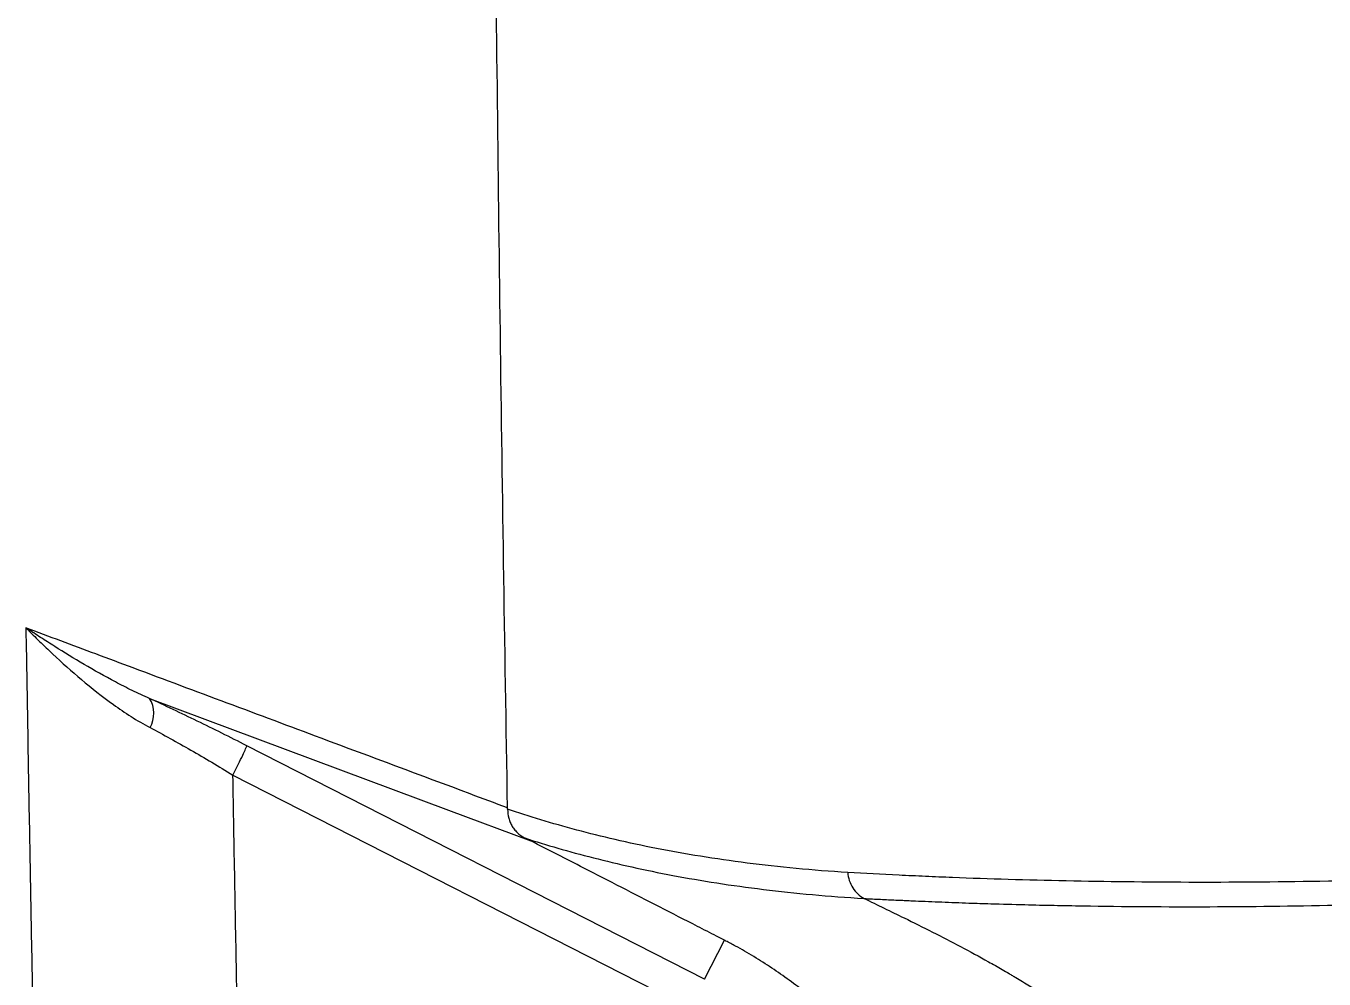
# Model space of a CAD drawing. Extents: x 527 to 611, y 788 to 934.
# Drawn here: x 530.28 to 536.17, y 835.35 to 839.67 of the extents above; entities that cross this region are included whole.
import ezdxf

# ---------------------------------------------------------------- set-up
doc = ezdxf.new("R2010")
doc.units = 0
doc.header["$MEASUREMENT"] = 0
doc.layers.add('1', color=4, linetype='Continuous')
doc.layers.add('GEOMETRY', color=4, linetype='Continuous', lineweight=25)

# ---------------------------------------------------------------- blocks, each defined once
blk = doc.blocks.new('2026_FLASH')
at = {"layer": 'GEOMETRY'}
for p, q in [((3.2013, 33.6289), (3.2029, 33.5322)), ((3.2013, 33.6289), (3.2056, 33.6254)), ((6.2783, 32.0373), (4.2028, 33.0948)), ((4.1399, 32.9618), (6.2153, 31.9043)), ((6.2783, 32.0373), (6.3686, 32.2131))]:
    blk.add_line(p, q, dxfattribs=at)
at = {"layer": 'GEOMETRY', "flags": 128}
blk.add_lwpolyline([(3.7622, 33.3088), (5.1171, 32.8029), (5.4914, 32.6631)], dxfattribs=at)
at = {"layer": 'GEOMETRY'}
blk.add_arc((3.6509, 33.2412), 0.1302, 330.43079, 31.26167, dxfattribs=at)
for points, knots in [([(5.3853, 32.8131), (5.3598, 34.2966), (5.3366, 36.0616), (5.322, 37.8267), (5.3199, 38.1081)], [0.0250203, 0.0250203, 0.0250203, 0.0250203, 0.25, 0.2926715, 0.2926715, 0.2926715, 0.2926715]), ([(5.3853, 32.8131), (5.329, 32.8342), (5.2727, 32.8552), (5.2164, 32.8762), (4.9911, 32.9604), (4.7658, 33.0445), (4.5406, 33.1287), (4.256, 33.2349), (3.9715, 33.3412), (3.6871, 33.4475), (3.6307, 33.4685), (3.5744, 33.4895), (3.5181, 33.5105), (3.4125, 33.55), (3.3069, 33.5894), (3.2013, 33.6289)], [-0.07659942, -0.07659942, -0.07659942, -0.07659942, -0.06897942, -0.06897942, -0.06897942, -0.03849942, -0.03849942, -0.03849942, 0, 0, 0, 0.00762, 0.00762, 0.00762, 0.02191203, 0.02191203, 0.02191203, 0.02191203]), ([(3.2056, 33.6254), (3.2067, 33.624), (3.2079, 33.6228), (3.2102, 33.6203), (3.2113, 33.6191), (3.2148, 33.6154), (3.2172, 33.613), (3.2242, 33.6059), (3.229, 33.6011), (3.2433, 33.5868), (3.253, 33.5772), (3.2823, 33.5485), (3.3024, 33.5293), (3.3641, 33.4714), (3.4074, 33.4325), (3.4988, 33.3558), (3.5468, 33.3179), (3.6237, 33.2628), (3.6502, 33.2448), (3.7054, 33.2098), (3.7342, 33.1928), (3.7642, 33.177)], [0, 0, 0, 0, 0.007813, 0.007813, 0.015625, 0.015625, 0.03125, 0.03125, 0.0625, 0.0625, 0.125, 0.125, 0.25, 0.25, 0.5, 0.5, 0.75, 0.75, 0.875, 0.875, 1, 1, 1, 1]), ([(3.7622, 33.3088), (3.735, 33.3205), (3.7085, 33.3327), (3.6569, 33.3578), (3.6318, 33.3706), (3.5579, 33.4096), (3.5107, 33.4364), (3.4192, 33.4903), (3.3749, 33.5176), (3.3102, 33.5583), (3.289, 33.5719), (3.2575, 33.5922), (3.2471, 33.5989), (3.2316, 33.6091), (3.2264, 33.6125), (3.2187, 33.6175), (3.2162, 33.6192), (3.2123, 33.6218), (3.211, 33.6226), (3.2085, 33.6244), (3.2072, 33.6252), (3.206, 33.6263)], [0, 0, 0, 0, 0.125, 0.125, 0.25, 0.25, 0.5, 0.5, 0.75, 0.75, 0.875, 0.875, 0.9375, 0.9375, 0.96875, 0.96875, 0.984375, 0.984375, 0.992187, 0.992187, 1, 1, 1, 1]), ([(3.2029, 33.5322), (3.2054, 33.3777), (3.2105, 33.0686), (3.2187, 32.6049), (3.2272, 32.1412), (3.2362, 31.6776), (3.2455, 31.214), (3.2552, 30.7504), (3.2654, 30.2867), (3.2759, 29.8232), (3.2869, 29.3596), (3.2982, 28.896), (3.3099, 28.4324), (3.3221, 27.9689), (3.3346, 27.5053), (3.3476, 27.0418), (3.361, 26.5783), (3.3747, 26.1148), (3.3889, 25.6513), (3.4034, 25.1878), (3.4184, 24.7244), (3.4338, 24.2609), (3.4495, 23.7975), (3.4657, 23.334), (3.4823, 22.8706), (3.4992, 22.4072), (3.5166, 21.9438), (3.5344, 21.4805), (3.5526, 21.0171), (3.5711, 20.5537), (3.5838, 20.2449), (3.5902, 20.0904)], [0, 0, 0, 0, 0.034484, 0.068969, 0.103452, 0.137936, 0.172419, 0.206902, 0.241385, 0.275868, 0.310351, 0.344833, 0.379315, 0.413798, 0.44828, 0.482762, 0.517244, 0.551726, 0.586208, 0.62069, 0.655172, 0.689654, 0.724136, 0.758619, 0.793101, 0.827584, 0.862067, 0.89655, 0.931033, 0.965516, 1, 1, 1, 1]), ([(4.2028, 33.0948), (4.1268, 33.1335), (4.052, 33.1707), (3.9417, 33.2242), (3.9052, 33.2417), (3.8329, 33.276), (3.7972, 33.2927), (3.7622, 33.3088)], [0, 0, 0, 0, 0.5, 0.5, 0.75, 0.75, 1, 1, 1, 1]), ([(3.7642, 33.177), (3.7943, 33.1611), (3.8249, 33.1445), (3.8868, 33.1104), (3.9179, 33.0929), (3.9806, 33.0569), (4.0122, 33.0385), (4.0757, 33.0007), (4.1079, 32.9814), (4.1399, 32.9618)], [0, 0, 0, 0, 0.25, 0.25, 0.5, 0.5, 0.75, 0.75, 1, 1, 1, 1]), ([(4.1399, 32.9618), (4.1482, 32.9781), (4.1564, 32.9945), (4.1714, 33.025), (4.1783, 33.0392), (4.1898, 33.0635), (4.1944, 33.0736), (4.2008, 33.0884), (4.2026, 33.0931), (4.2028, 33.0948)], [0, 0, 0, 0, 0.25, 0.25, 0.5, 0.5, 0.75, 0.75, 1, 1, 1, 1]), ([(4.4622, 21.4866), (4.456, 21.6459), (4.4437, 21.9646), (4.4258, 22.4426), (4.4083, 22.9206), (4.3913, 23.3986), (4.3746, 23.8767), (4.3584, 24.3547), (4.3426, 24.8328), (4.3272, 25.3109), (4.3123, 25.789), (4.2978, 26.2671), (4.2837, 26.7452), (4.2701, 27.2233), (4.2569, 27.7015), (4.2441, 28.1796), (4.2317, 28.6578), (4.2198, 29.1359), (4.2083, 29.6141), (4.1972, 30.0923), (4.1866, 30.5706), (4.1764, 31.0488), (4.1666, 31.527), (4.1572, 32.0053), (4.1483, 32.4835), (4.1427, 32.8024), (4.1399, 32.9618)], [0, 0, 0, 0, 0.041668, 0.083336, 0.125003, 0.16667, 0.208337, 0.250004, 0.29167, 0.333336, 0.375002, 0.416668, 0.458334, 0.5, 0.541666, 0.583332, 0.624998, 0.666664, 0.70833, 0.749996, 0.791663, 0.83333, 0.874997, 0.916664, 0.958332, 1, 1, 1, 1]), ([(5.3854, 32.807), (5.3854, 32.7931), (5.3872, 32.7795), (5.3926, 32.7597), (5.3949, 32.7532), (5.4003, 32.7408), (5.4033, 32.7348), (5.4104, 32.7232), (5.4143, 32.7177), (5.4231, 32.7071), (5.4279, 32.7021), (5.4383, 32.6929), (5.4439, 32.6886), (5.4555, 32.6811), (5.4611, 32.678), (5.4663, 32.6755)], [0, 0, 0, 0, 0.25, 0.25, 0.375, 0.375, 0.5, 0.5, 0.625, 0.625, 0.75, 0.75, 0.875, 0.875, 1, 1, 1, 1]), ([(6.9278, 32.5199), (6.848, 32.525), (6.77, 32.5311), (6.6178, 32.5456), (6.5436, 32.5539), (6.3268, 32.5815), (6.1899, 32.6037), (5.9322, 32.6542), (5.8113, 32.6826), (5.586, 32.7427), (5.4815, 32.7745), (5.3854, 32.807)], [0, 0, 0, 0, 0.125, 0.125, 0.25, 0.25, 0.5, 0.5, 0.75, 0.75, 1, 1, 1, 1]), ([(5.4913, 32.6631), (5.489, 32.6643), (5.4867, 32.6654), (5.4824, 32.6676), (5.4802, 32.6687), (5.4741, 32.6717), (5.4702, 32.6736), (5.4663, 32.6755)], [0, 0, 0, 0, 0.25, 0.25, 0.5, 0.5, 1, 1, 1, 1]), ([(5.4663, 32.6755), (5.5132, 32.6604), (5.5623, 32.6453), (5.6651, 32.6157), (5.7188, 32.601), (5.8863, 32.5582), (6.0066, 32.5311), (6.264, 32.4825), (6.4008, 32.4611), (6.69, 32.4258), (6.8423, 32.4119), (7.0016, 32.4025)], [0, 0, 0, 0, 0.125, 0.125, 0.25, 0.25, 0.5, 0.5, 0.75, 0.75, 1, 1, 1, 1]), ([(6.3686, 32.2131), (6.3566, 32.2193), (6.3159, 32.2401), (6.218, 32.2904), (6.0174, 32.3932), (5.7657, 32.5224), (5.5712, 32.6221), (5.4914, 32.6631)], [0.6431834, 0.6431834, 0.6431834, 0.6431834, 0.65625, 0.6875, 0.75, 0.875, 0.9620449, 0.9620449, 0.9620449, 0.9620449]), ([(11.798, 32.6468), (11.7669, 32.6437), (11.7358, 32.6405), (11.6738, 32.6343), (11.6429, 32.6312), (11.5504, 32.6222), (11.4891, 32.6164), (11.306, 32.5995), (11.1853, 32.5891), (10.8273, 32.5599), (10.594, 32.5436), (10.1385, 32.5164), (9.9164, 32.5056), (9.4838, 32.489), (9.2732, 32.4833), (8.8645, 32.4763), (8.6664, 32.475), (8.2829, 32.476), (8.0976, 32.4782), (7.7403, 32.4856), (7.5683, 32.4907), (7.3618, 32.4986), (7.3209, 32.5003), (7.24, 32.504), (7.2, 32.5059), (7.0811, 32.5115), (7.0036, 32.5151), (6.9278, 32.5199)], [0, 0, 0, 0, 0.015625, 0.015625, 0.03125, 0.03125, 0.0625, 0.0625, 0.125, 0.125, 0.25, 0.25, 0.375, 0.375, 0.5, 0.5, 0.625, 0.625, 0.75, 0.75, 0.875, 0.875, 0.90625, 0.90625, 0.9375, 0.9375, 1, 1, 1, 1]), ([(6.9278, 32.5199), (6.9297, 32.4951), (6.9375, 32.4712), (6.9633, 32.4304), (6.9811, 32.4136), (7.0016, 32.4025)], [0, 0, 0, 0, 0.5, 0.5, 1, 1, 1, 1]), ([(7.0016, 32.4025), (7.0144, 32.4018), (7.0394, 32.4004), (7.0763, 32.3985), (7.1114, 32.3968), (7.1447, 32.3953), (7.1762, 32.394), (7.2059, 32.3927), (7.2646, 32.3902), (7.3543, 32.3863), (7.4684, 32.382), (7.5933, 32.378), (7.7218, 32.3744), (7.8612, 32.3713), (8.1332, 32.3663), (8.5492, 32.3633), (9.1463, 32.3703), (9.7667, 32.391), (10.3178, 32.4218), (10.7693, 32.4552), (11.1186, 32.4853), (11.4037, 32.5136), (11.5886, 32.5338), (11.6537, 32.5413), (11.6704, 32.5432)], [0, 0, 0, 0, 0.010854, 0.021155, 0.030904, 0.040102, 0.048747, 0.056839, 0.06438, 0.096561, 0.128739, 0.154128, 0.193091, 0.22598, 0.257449, 0.390989, 0.514949, 0.646198, 0.772359, 0.836678, 0.901003, 0.965346, 0.99109, 1, 1, 1, 1]), ([(7.0016, 32.4025), (7.0624, 32.3733), (7.2092, 32.3023), (7.3978, 32.2074), (7.5451, 32.1276), (7.618, 32.0863), (7.6542, 32.0652), (7.6748, 32.0531), (7.7057, 32.0347), (7.7517, 32.0067), (7.8325, 31.9554), (7.9316, 31.8881), (8.0462, 31.8014), (8.1552, 31.7078), (8.2568, 31.6061), (8.3487, 31.4955), (8.4281, 31.3756), (8.4922, 31.2467), (8.5384, 31.1103), (8.5563, 31.016), (8.5622, 30.9685)], [0, 0, 0, 0, 0.0879793, 0.2129793, 0.2754793, 0.3067293, 0.3223543, 0.3301668, 0.3379793, 0.3692293, 0.4004793, 0.4629793, 0.5254793, 0.5879793, 0.6504793, 0.7129793, 0.7754793, 0.8379793, 0.9004793, 0.9629793, 0.9629793, 0.9629793, 0.9629793]), ([(7.5277, 30.6797), (7.5151, 30.7429), (7.4843, 30.8681), (7.4219, 31.0512), (7.3436, 31.228), (7.2503, 31.3974), (7.1425, 31.558), (7.0212, 31.7087), (6.8872, 31.8481), (6.7414, 31.9753), (6.6112, 32.0703), (6.5024, 32.1393), (6.4395, 32.1754), (6.397, 32.1983), (6.3804, 32.207), (6.3709, 32.2119), (6.3686, 32.2131)], [0, 0, 0, 0, 0.0625, 0.125, 0.1875, 0.25, 0.3125, 0.375, 0.4375, 0.5, 0.5625, 0.59375, 0.625, 0.6328125, 0.640625, 0.6431834, 0.6431834, 0.6431834, 0.6431834])]:
    blk.add_open_spline(points, degree=3, knots=knots, dxfattribs=at)
for points in [[(3.206, 33.6263), (3.2059, 33.626), (3.2058, 33.6257), (3.2056, 33.6254)], [(5.3854, 32.807), (5.3854, 32.809), (5.3854, 32.8111), (5.3853, 32.8131)]]:
    blk.add_open_spline(points, degree=3, dxfattribs=at)

msp = doc.modelspace()

# ---------------------------------------------------------------- block references
at = {"layer": '1'}
msp.add_blockref('2026_FLASH', (527.0792, 803.3138), dxfattribs=at)

doc.saveas('drawing.dxf')
